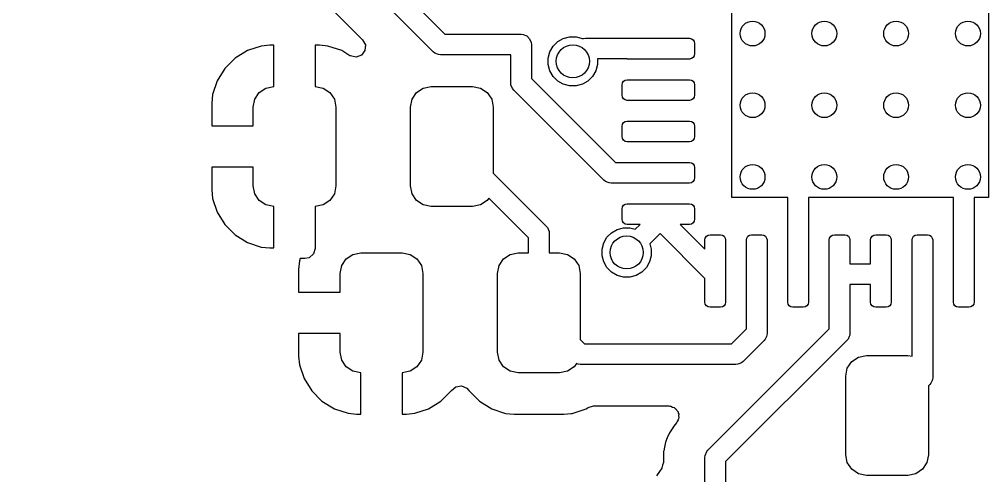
# Model space of a CAD drawing. Header units: inches. Extents: x 1.91 to 4.47, y -4.27 to -2.07.
# Drawn here: x 3.3109 to 3.7717, y -3.8066 to -3.5895 of the extents above; entities that cross this region are included whole.
import ezdxf

# ---------------------------------------------------------------- set-up
doc = ezdxf.new("R2010")
doc.units = ezdxf.units.IN
doc.header["$MEASUREMENT"] = 0
doc.layers.add('BLACK', color=250, linetype='CONTINUOUS')

msp = doc.modelspace()

# ---------------------------------------------------------------- linework, layer by layer
at = {"layer": 'BLACK', "linetype": 'CONTINUOUS'}
for p, q in [((3.3314, -3.41471), (3.51322, -3.59653)), ((3.5077, -3.60493), (3.323, -3.42022)), ((3.31095, -3.43604), (3.47407, -3.59917)), ((3.64961, -3.67429), (3.64961, -3.55224)), ((3.77165, -3.56898), (3.77165, -3.67429)), ((3.51322, -3.59653), (3.54941, -3.59653)), ((3.54941, -3.59653), (3.55037, -3.59662)), ((3.55037, -3.59662), (3.55214, -3.59736)), ((3.55214, -3.59736), (3.5535, -3.59872)), ((3.5695, -3.59854), (3.57247, -3.59774)), ((3.57247, -3.59774), (3.57556, -3.59774)), ((3.57556, -3.59774), (3.57854, -3.59854)), ((3.42588, -3.60218), (3.41933, -3.60436)), ((3.42992, -3.60177), (3.42588, -3.60218)), ((3.43189, -3.60177), (3.42992, -3.60177)), ((3.42992, -3.60177), (3.42992, -3.60177)), ((3.43189, -3.62146), (3.43189, -3.60177)), ((3.43189, -3.60177), (3.43189, -3.60177)), ((3.45354, -3.60177), (3.45157, -3.60177)), ((3.45157, -3.60177), (3.45157, -3.62146)), ((3.45759, -3.60218), (3.45354, -3.60177)), ((3.46414, -3.60436), (3.45759, -3.60218)), ((3.45759, -3.60218), (3.45759, -3.60218)), ((3.47407, -3.59917), (3.47539, -3.60158)), ((3.47539, -3.60158), (3.47519, -3.60432)), ((3.5535, -3.59872), (3.55424, -3.60049)), ((3.55424, -3.60049), (3.55433, -3.60145)), ((3.55433, -3.60145), (3.55433, -3.6176)), ((3.5631, -3.60493), (3.56465, -3.60226)), ((3.56465, -3.60226), (3.56683, -3.60008)), ((3.56683, -3.60008), (3.5695, -3.59854)), ((3.57854, -3.59854), (3.57882, -3.5987)), ((3.57882, -3.5987), (3.57908, -3.5986)), ((3.57908, -3.5986), (3.58004, -3.5985)), ((3.57908, -3.5986), (3.57908, -3.5986)), ((3.58004, -3.5985), (3.61319, -3.5985)), ((3.61319, -3.5985), (3.61321, -3.5985)), ((3.61321, -3.5985), (3.62943, -3.5985)), ((3.62943, -3.5985), (3.63037, -3.59869)), ((3.63037, -3.59869), (3.63117, -3.59922)), ((3.63117, -3.59922), (3.6317, -3.60002)), ((3.6317, -3.60002), (3.63189, -3.60096)), ((3.63189, -3.60096), (3.63189, -3.60589)), ((3.41933, -3.60436), (3.41345, -3.60798)), ((3.41933, -3.60436), (3.41933, -3.60436)), ((3.46806, -3.60677), (3.46414, -3.60436)), ((3.46414, -3.60436), (3.46414, -3.60436)), ((3.46828, -3.6069), (3.46806, -3.60677)), ((3.47097, -3.60749), (3.46828, -3.6069)), ((3.47355, -3.60653), (3.47097, -3.60749)), ((3.47519, -3.60432), (3.47355, -3.60653)), ((3.50845, -3.60554), (3.5077, -3.60493)), ((3.51022, -3.60628), (3.50845, -3.60554)), ((3.51118, -3.60637), (3.51022, -3.60628)), ((3.51022, -3.60628), (3.51022, -3.60628)), ((3.54449, -3.60637), (3.51118, -3.60637)), ((3.54449, -3.61964), (3.54449, -3.60637)), ((3.56231, -3.60791), (3.5631, -3.60493)), ((3.6317, -3.60683), (3.63117, -3.60763)), ((3.63189, -3.60589), (3.6317, -3.60683)), ((3.41345, -3.60798), (3.40857, -3.61286)), ((3.56231, -3.61099), (3.56231, -3.60791)), ((3.5631, -3.61397), (3.56231, -3.61099)), ((3.58573, -3.61099), (3.58493, -3.61397)), ((3.59989, -3.60834), (3.58573, -3.60834)), ((3.58573, -3.60834), (3.58573, -3.61099)), ((3.5999, -3.60835), (3.59989, -3.60834)), ((3.62943, -3.60835), (3.5999, -3.60835)), ((3.63037, -3.60816), (3.62943, -3.60835)), ((3.63117, -3.60763), (3.63037, -3.60816)), ((3.40857, -3.61286), (3.40495, -3.61874)), ((3.56465, -3.61664), (3.5631, -3.61397)), ((3.58493, -3.61397), (3.58339, -3.61664)), ((3.40495, -3.61874), (3.40278, -3.62529)), ((3.40495, -3.61874), (3.40495, -3.61874)), ((3.54458, -3.6206), (3.54449, -3.61964)), ((3.54532, -3.62238), (3.54458, -3.6206)), ((3.55433, -3.6176), (3.5943, -3.65757)), ((3.56683, -3.61882), (3.56465, -3.61664)), ((3.5695, -3.62036), (3.56683, -3.61882)), ((3.57247, -3.62116), (3.5695, -3.62036)), ((3.57854, -3.62036), (3.57556, -3.62116)), ((3.58121, -3.61882), (3.57854, -3.62036)), ((3.58339, -3.61664), (3.58121, -3.61882)), ((3.59744, -3.62065), (3.59763, -3.61971)), ((3.59744, -3.62557), (3.59744, -3.62065)), ((3.59763, -3.61971), (3.59816, -3.61891)), ((3.59816, -3.61891), (3.59896, -3.61838)), ((3.59896, -3.61838), (3.5999, -3.61819)), ((3.5999, -3.61819), (3.62943, -3.61819)), ((3.62943, -3.61819), (3.63037, -3.61838)), ((3.63037, -3.61838), (3.63117, -3.61891)), ((3.63117, -3.61891), (3.6317, -3.61971)), ((3.6317, -3.61971), (3.63189, -3.62065)), ((3.63189, -3.62065), (3.63189, -3.62557)), ((3.40278, -3.62529), (3.40236, -3.62933)), ((3.40278, -3.62529), (3.40278, -3.62529)), ((3.4228, -3.62753), (3.42493, -3.62434)), ((3.42493, -3.62434), (3.42812, -3.62221)), ((3.42812, -3.62221), (3.43189, -3.62146)), ((3.45157, -3.62146), (3.45534, -3.62221)), ((3.45534, -3.62221), (3.45853, -3.62434)), ((3.45853, -3.62434), (3.46067, -3.62753)), ((3.4976, -3.62753), (3.49973, -3.62434)), ((3.49973, -3.62434), (3.50293, -3.62221)), ((3.50293, -3.62221), (3.50669, -3.62146)), ((3.50669, -3.62146), (3.52638, -3.62146)), ((3.52638, -3.62146), (3.53014, -3.62221)), ((3.53014, -3.62221), (3.53334, -3.62434)), ((3.53334, -3.62434), (3.53547, -3.62753)), ((3.54593, -3.62312), (3.54532, -3.62238)), ((3.54532, -3.62238), (3.54532, -3.62238)), ((3.58878, -3.66597), (3.54593, -3.62312)), ((3.57556, -3.62116), (3.57247, -3.62116)), ((3.59763, -3.62651), (3.59744, -3.62557)), ((3.63189, -3.62557), (3.6317, -3.62651)), ((3.40236, -3.62933), (3.40236, -3.64016)), ((3.42205, -3.6313), (3.4228, -3.62753)), ((3.46067, -3.62753), (3.46142, -3.6313)), ((3.49685, -3.6313), (3.4976, -3.62753)), ((3.53547, -3.62753), (3.53622, -3.6313)), ((3.59816, -3.62731), (3.59763, -3.62651)), ((3.59896, -3.62784), (3.59816, -3.62731)), ((3.5999, -3.62803), (3.59896, -3.62784)), ((3.62943, -3.62803), (3.5999, -3.62803)), ((3.63037, -3.62784), (3.62943, -3.62803)), ((3.63117, -3.62731), (3.63037, -3.62784)), ((3.6317, -3.62651), (3.63117, -3.62731)), ((3.42205, -3.64016), (3.42205, -3.6313)), ((3.46142, -3.6313), (3.46142, -3.6687)), ((3.49685, -3.6687), (3.49685, -3.6313)), ((3.53622, -3.6313), (3.53622, -3.66273)), ((3.59744, -3.64033), (3.59763, -3.63939)), ((3.59763, -3.63939), (3.59816, -3.63859)), ((3.59816, -3.63859), (3.59896, -3.63806)), ((3.59896, -3.63806), (3.5999, -3.63787)), ((3.5999, -3.63787), (3.62943, -3.63787)), ((3.62943, -3.63787), (3.63037, -3.63806)), ((3.63037, -3.63806), (3.63117, -3.63859)), ((3.63117, -3.63859), (3.6317, -3.63939)), ((3.6317, -3.63939), (3.63189, -3.64033)), ((3.40236, -3.64016), (3.42205, -3.64016)), ((3.59744, -3.64526), (3.59744, -3.64033)), ((3.63189, -3.64033), (3.63189, -3.64526)), ((3.59763, -3.6462), (3.59744, -3.64526)), ((3.59816, -3.647), (3.59763, -3.6462)), ((3.59896, -3.64753), (3.59816, -3.647)), ((3.5999, -3.64772), (3.59896, -3.64753)), ((3.62943, -3.64772), (3.5999, -3.64772)), ((3.63037, -3.64753), (3.62943, -3.64772)), ((3.63117, -3.647), (3.63037, -3.64753)), ((3.6317, -3.6462), (3.63117, -3.647)), ((3.63189, -3.64526), (3.6317, -3.6462)), ((3.5943, -3.65757), (3.59984, -3.65757)), ((3.59984, -3.65757), (3.5999, -3.65756)), ((3.5999, -3.65756), (3.62943, -3.65756)), ((3.62943, -3.65756), (3.63037, -3.65775)), ((3.63037, -3.65775), (3.63117, -3.65828)), ((3.42205, -3.65984), (3.40236, -3.65984)), ((3.40236, -3.65984), (3.40236, -3.67067)), ((3.42205, -3.6687), (3.42205, -3.65984)), ((3.63117, -3.65828), (3.6317, -3.65908)), ((3.6317, -3.65908), (3.63189, -3.66002)), ((3.63189, -3.66002), (3.63189, -3.66494)), ((3.53622, -3.66273), (3.56135, -3.68786)), ((3.58953, -3.66658), (3.58878, -3.66597)), ((3.59078, -3.6671), (3.58953, -3.66658)), ((3.58953, -3.66658), (3.58953, -3.66658)), ((3.5913, -3.66732), (3.59078, -3.6671)), ((3.63117, -3.66668), (3.63037, -3.66721)), ((3.6317, -3.66588), (3.63117, -3.66668)), ((3.63189, -3.66494), (3.6317, -3.66588)), ((3.40236, -3.67067), (3.40278, -3.67471)), ((3.4228, -3.67247), (3.42205, -3.6687)), ((3.46142, -3.6687), (3.46067, -3.67247)), ((3.4976, -3.67247), (3.49685, -3.6687)), ((3.59226, -3.66741), (3.5913, -3.66732)), ((3.5913, -3.66732), (3.5913, -3.66732)), ((3.61319, -3.66741), (3.59226, -3.66741)), ((3.61331, -3.6674), (3.61319, -3.66741)), ((3.62943, -3.6674), (3.61331, -3.6674)), ((3.63037, -3.66721), (3.62943, -3.6674)), ((3.40278, -3.67471), (3.40495, -3.68126)), ((3.42493, -3.67566), (3.4228, -3.67247)), ((3.42812, -3.67779), (3.42493, -3.67566)), ((3.45853, -3.67566), (3.45534, -3.67779)), ((3.46067, -3.67247), (3.45853, -3.67566)), ((3.49973, -3.67566), (3.4976, -3.67247)), ((3.50293, -3.67779), (3.49973, -3.67566)), ((3.53334, -3.67566), (3.53014, -3.67779)), ((3.5341, -3.67452), (3.53334, -3.67566)), ((3.55295, -3.69338), (3.5341, -3.67452)), ((3.67618, -3.67429), (3.64961, -3.67429)), ((3.67618, -3.71071), (3.67618, -3.67429)), ((3.75492, -3.67429), (3.68602, -3.67429)), ((3.68602, -3.67429), (3.68602, -3.69447)), ((3.75492, -3.69447), (3.75492, -3.67429)), ((3.77165, -3.67429), (3.76476, -3.67429)), ((3.76476, -3.67429), (3.76476, -3.69447)), ((3.43189, -3.67854), (3.42812, -3.67779)), ((3.43189, -3.69823), (3.43189, -3.67854)), ((3.45534, -3.67779), (3.45157, -3.67854)), ((3.45157, -3.67854), (3.45157, -3.69846)), ((3.50669, -3.67854), (3.50293, -3.67779)), ((3.52638, -3.67854), (3.50669, -3.67854)), ((3.53014, -3.67779), (3.52638, -3.67854)), ((3.59744, -3.6797), (3.59763, -3.67876)), ((3.59744, -3.68463), (3.59744, -3.6797)), ((3.59763, -3.67876), (3.59816, -3.67796)), ((3.59816, -3.67796), (3.59896, -3.67743)), ((3.59896, -3.67743), (3.5999, -3.67724)), ((3.5999, -3.67724), (3.62943, -3.67724)), ((3.62943, -3.67724), (3.63037, -3.67743)), ((3.63037, -3.67743), (3.63117, -3.67796)), ((3.63117, -3.67796), (3.6317, -3.67876)), ((3.6317, -3.67876), (3.63189, -3.6797)), ((3.63189, -3.6797), (3.63189, -3.68463)), ((3.40495, -3.68126), (3.40495, -3.68126)), ((3.40495, -3.68126), (3.40857, -3.68714)), ((3.59763, -3.68557), (3.59744, -3.68463)), ((3.59816, -3.68637), (3.59763, -3.68557)), ((3.6317, -3.68557), (3.63117, -3.68637)), ((3.63189, -3.68463), (3.6317, -3.68557)), ((3.40857, -3.68714), (3.41345, -3.69202)), ((3.56135, -3.68786), (3.56197, -3.6886)), ((3.56197, -3.6886), (3.56197, -3.6886)), ((3.56197, -3.6886), (3.5627, -3.69038)), ((3.59242, -3.69102), (3.59509, -3.68948)), ((3.59509, -3.68948), (3.59806, -3.68868)), ((3.59806, -3.68868), (3.60115, -3.68868)), ((3.59896, -3.6869), (3.59816, -3.68637)), ((3.5999, -3.68709), (3.59896, -3.6869)), ((3.60595, -3.68709), (3.5999, -3.68709)), ((3.60115, -3.68868), (3.60368, -3.68936)), ((3.60368, -3.68936), (3.60595, -3.68709)), ((3.62943, -3.68709), (3.62505, -3.68709)), ((3.62505, -3.68709), (3.63681, -3.69884)), ((3.63037, -3.6869), (3.62943, -3.68709)), ((3.63117, -3.68637), (3.63037, -3.6869)), ((3.41345, -3.69202), (3.41933, -3.69564)), ((3.55295, -3.70059), (3.55295, -3.69338)), ((3.5627, -3.69038), (3.5628, -3.69134)), ((3.5628, -3.69134), (3.5628, -3.70059)), ((3.58869, -3.69587), (3.59024, -3.6932)), ((3.59024, -3.6932), (3.59242, -3.69102)), ((3.6155, -3.69146), (3.61064, -3.69632)), ((3.63681, -3.71276), (3.6155, -3.69146)), ((3.63681, -3.69447), (3.637, -3.69353)), ((3.63681, -3.69884), (3.63681, -3.69447)), ((3.637, -3.69353), (3.63753, -3.69273)), ((3.63753, -3.69273), (3.63833, -3.6922)), ((3.63833, -3.6922), (3.63927, -3.69201)), ((3.63927, -3.69201), (3.64419, -3.69201)), ((3.64419, -3.69201), (3.64513, -3.6922)), ((3.64513, -3.6922), (3.64593, -3.69273)), ((3.64593, -3.69273), (3.64647, -3.69353)), ((3.64647, -3.69353), (3.64665, -3.69447)), ((3.64665, -3.69447), (3.64665, -3.724)), ((3.6565, -3.69447), (3.65668, -3.69353)), ((3.6565, -3.71071), (3.6565, -3.69447)), ((3.65668, -3.69353), (3.65722, -3.69273)), ((3.65722, -3.69273), (3.65802, -3.6922)), ((3.65802, -3.6922), (3.65896, -3.69201)), ((3.65896, -3.69201), (3.66388, -3.69201)), ((3.66388, -3.69201), (3.66482, -3.6922)), ((3.66482, -3.6922), (3.66562, -3.69273)), ((3.66562, -3.69273), (3.66615, -3.69353)), ((3.66615, -3.69353), (3.66634, -3.69447)), ((3.66634, -3.69447), (3.66634, -3.71071)), ((3.68602, -3.69447), (3.68602, -3.69447)), ((3.68602, -3.69447), (3.68602, -3.724)), ((3.69587, -3.69447), (3.69605, -3.69353)), ((3.69587, -3.71071), (3.69587, -3.69447)), ((3.69605, -3.69353), (3.69659, -3.69273)), ((3.69659, -3.69273), (3.69739, -3.6922)), ((3.69739, -3.6922), (3.69833, -3.69201)), ((3.69833, -3.69201), (3.70325, -3.69201)), ((3.70325, -3.69201), (3.70419, -3.6922)), ((3.70419, -3.6922), (3.70499, -3.69273)), ((3.70499, -3.69273), (3.70552, -3.69353)), ((3.70552, -3.69353), (3.70571, -3.69447)), ((3.70571, -3.69447), (3.70571, -3.70579)), ((3.71555, -3.69447), (3.71574, -3.69353)), ((3.71555, -3.70579), (3.71555, -3.69447)), ((3.71574, -3.69353), (3.71627, -3.69273)), ((3.71627, -3.69273), (3.71707, -3.6922)), ((3.71707, -3.6922), (3.71801, -3.69201)), ((3.71801, -3.69201), (3.72293, -3.69201)), ((3.72293, -3.69201), (3.72387, -3.6922)), ((3.72387, -3.6922), (3.72467, -3.69273)), ((3.72467, -3.69273), (3.72521, -3.69353)), ((3.72521, -3.69353), (3.72539, -3.69447)), ((3.72539, -3.69447), (3.72539, -3.724)), ((3.73524, -3.69447), (3.73542, -3.69353)), ((3.73524, -3.724), (3.73524, -3.69447)), ((3.73542, -3.69353), (3.73596, -3.69273)), ((3.73596, -3.69273), (3.73676, -3.6922)), ((3.73676, -3.6922), (3.7377, -3.69201)), ((3.7377, -3.69201), (3.74262, -3.69201)), ((3.74262, -3.69201), (3.74356, -3.6922)), ((3.74356, -3.6922), (3.74436, -3.69273)), ((3.74436, -3.69273), (3.74489, -3.69353)), ((3.74489, -3.69353), (3.74508, -3.69447)), ((3.74508, -3.69447), (3.74508, -3.71071)), ((3.75492, -3.724), (3.75492, -3.69447)), ((3.76476, -3.69447), (3.76476, -3.724)), ((3.41933, -3.69564), (3.41933, -3.69564)), ((3.41933, -3.69564), (3.42588, -3.69782)), ((3.42588, -3.69782), (3.42588, -3.69782)), ((3.42588, -3.69782), (3.42992, -3.69823)), ((3.42992, -3.69823), (3.43189, -3.69823)), ((3.43189, -3.69823), (3.43189, -3.69823)), ((3.45157, -3.69846), (3.4508, -3.7011)), ((3.5879, -3.69885), (3.58869, -3.69587)), ((3.5879, -3.70194), (3.5879, -3.69885)), ((3.61064, -3.69632), (3.61132, -3.69885)), ((3.61132, -3.69885), (3.61132, -3.70194)), ((3.44447, -3.70335), (3.44411, -3.70442)), ((3.44669, -3.70335), (3.44447, -3.70335)), ((3.44872, -3.70291), (3.44669, -3.70335)), ((3.4508, -3.7011), (3.44872, -3.70291)), ((3.46414, -3.70667), (3.46627, -3.70347)), ((3.46627, -3.70347), (3.46946, -3.70134)), ((3.46946, -3.70134), (3.47323, -3.70059)), ((3.47323, -3.70059), (3.49291, -3.70059)), ((3.49291, -3.70059), (3.49668, -3.70134)), ((3.49668, -3.70134), (3.49987, -3.70347)), ((3.49987, -3.70347), (3.50201, -3.70667)), ((3.53894, -3.70667), (3.54107, -3.70347)), ((3.54107, -3.70347), (3.54426, -3.70134)), ((3.54426, -3.70134), (3.54803, -3.70059)), ((3.54803, -3.70059), (3.55295, -3.70059)), ((3.5628, -3.70059), (3.56772, -3.70059)), ((3.56772, -3.70059), (3.57148, -3.70134)), ((3.57148, -3.70134), (3.57468, -3.70347)), ((3.57468, -3.70347), (3.57681, -3.70667)), ((3.58869, -3.70491), (3.5879, -3.70194)), ((3.61132, -3.70194), (3.61052, -3.70491)), ((3.44411, -3.70442), (3.4437, -3.70847)), ((3.4437, -3.70847), (3.4437, -3.71929)), ((3.46339, -3.71043), (3.46414, -3.70667)), ((3.50201, -3.70667), (3.50276, -3.71043)), ((3.53819, -3.71043), (3.53894, -3.70667)), ((3.57681, -3.70667), (3.57756, -3.71043)), ((3.59024, -3.70758), (3.58869, -3.70491)), ((3.59242, -3.70976), (3.59024, -3.70758)), ((3.60898, -3.70758), (3.6068, -3.70976)), ((3.61052, -3.70491), (3.60898, -3.70758)), ((3.70571, -3.70579), (3.71555, -3.70579)), ((3.46339, -3.71929), (3.46339, -3.71043)), ((3.50276, -3.71043), (3.50276, -3.74783)), ((3.53819, -3.74783), (3.53819, -3.71043)), ((3.57756, -3.71043), (3.57756, -3.74186)), ((3.59509, -3.71131), (3.59242, -3.70976)), ((3.59806, -3.7121), (3.59509, -3.71131)), ((3.60115, -3.7121), (3.59806, -3.7121)), ((3.60413, -3.71131), (3.60115, -3.7121)), ((3.6068, -3.70976), (3.60413, -3.71131)), ((3.63681, -3.724), (3.63681, -3.71276)), ((3.6565, -3.73682), (3.6565, -3.71071)), ((3.66634, -3.71071), (3.66634, -3.73886)), ((3.67618, -3.724), (3.67618, -3.71071)), ((3.67618, -3.71071), (3.67618, -3.71071)), ((3.69587, -3.73682), (3.69587, -3.71071)), ((3.74508, -3.71071), (3.74508, -3.71071)), ((3.74508, -3.71071), (3.74508, -3.75984)), ((3.71555, -3.71563), (3.70571, -3.71563)), ((3.70571, -3.71563), (3.70571, -3.73886)), ((3.71555, -3.724), (3.71555, -3.71563)), ((3.4437, -3.71929), (3.46339, -3.71929)), ((3.637, -3.72494), (3.63681, -3.724)), ((3.63753, -3.72574), (3.637, -3.72494)), ((3.63833, -3.72627), (3.63753, -3.72574)), ((3.63927, -3.72646), (3.63833, -3.72627)), ((3.64419, -3.72646), (3.63927, -3.72646)), ((3.64513, -3.72627), (3.64419, -3.72646)), ((3.64593, -3.72574), (3.64513, -3.72627)), ((3.64647, -3.72494), (3.64593, -3.72574)), ((3.64665, -3.724), (3.64647, -3.72494)), ((3.67637, -3.72494), (3.67618, -3.724)), ((3.6769, -3.72574), (3.67637, -3.72494)), ((3.6777, -3.72627), (3.6769, -3.72574)), ((3.67864, -3.72646), (3.6777, -3.72627)), ((3.68356, -3.72646), (3.67864, -3.72646)), ((3.6845, -3.72627), (3.68356, -3.72646)), ((3.6853, -3.72574), (3.6845, -3.72627)), ((3.68584, -3.72494), (3.6853, -3.72574)), ((3.68602, -3.724), (3.68584, -3.72494)), ((3.71574, -3.72494), (3.71555, -3.724)), ((3.71627, -3.72574), (3.71574, -3.72494)), ((3.71707, -3.72627), (3.71627, -3.72574)), ((3.71801, -3.72646), (3.71707, -3.72627)), ((3.72293, -3.72646), (3.71801, -3.72646)), ((3.72387, -3.72627), (3.72293, -3.72646)), ((3.72467, -3.72574), (3.72387, -3.72627)), ((3.72521, -3.72494), (3.72467, -3.72574)), ((3.72539, -3.724), (3.72521, -3.72494)), ((3.73524, -3.7498), (3.73524, -3.724)), ((3.73524, -3.724), (3.73524, -3.724)), ((3.75511, -3.72494), (3.75492, -3.724)), ((3.75564, -3.72574), (3.75511, -3.72494)), ((3.75644, -3.72627), (3.75564, -3.72574)), ((3.75738, -3.72646), (3.75644, -3.72627)), ((3.7623, -3.72646), (3.75738, -3.72646)), ((3.76324, -3.72627), (3.7623, -3.72646)), ((3.76404, -3.72574), (3.76324, -3.72627)), ((3.76458, -3.72494), (3.76404, -3.72574)), ((3.76476, -3.724), (3.76458, -3.72494)), ((3.46339, -3.73898), (3.4437, -3.73898)), ((3.4437, -3.73898), (3.4437, -3.7498)), ((3.46339, -3.74783), (3.46339, -3.73898)), ((3.63825, -3.79443), (3.69587, -3.73682)), ((3.64942, -3.7439), (3.6565, -3.73682)), ((3.66603, -3.74033), (3.66551, -3.74159)), ((3.66624, -3.73982), (3.66603, -3.74033)), ((3.66634, -3.73886), (3.66624, -3.73982)), ((3.66624, -3.73982), (3.66624, -3.73982)), ((3.70536, -3.74043), (3.70488, -3.74159)), ((3.70561, -3.73982), (3.70536, -3.74043)), ((3.70571, -3.73886), (3.70561, -3.73982)), ((3.70561, -3.73982), (3.70561, -3.73982)), ((3.57756, -3.74186), (3.5796, -3.7439)), ((3.5796, -3.7439), (3.64942, -3.7439)), ((3.70427, -3.74234), (3.64665, -3.79995)), ((3.6649, -3.74234), (3.65494, -3.7523)), ((3.66551, -3.74159), (3.6649, -3.74234)), ((3.66551, -3.74159), (3.66551, -3.74159)), ((3.70488, -3.74159), (3.70427, -3.74234)), ((3.70488, -3.74159), (3.70488, -3.74159)), ((3.4437, -3.7498), (3.44411, -3.75385)), ((3.46414, -3.7516), (3.46339, -3.74783)), ((3.50276, -3.74783), (3.50201, -3.7516)), ((3.53894, -3.7516), (3.53819, -3.74783)), ((3.70982, -3.75016), (3.71358, -3.74941)), ((3.71358, -3.74941), (3.73327, -3.74941)), ((3.73327, -3.74941), (3.73524, -3.7498)), ((3.44411, -3.75385), (3.44629, -3.7604)), ((3.46627, -3.75479), (3.46414, -3.7516)), ((3.50201, -3.7516), (3.49987, -3.75479)), ((3.54107, -3.75479), (3.53894, -3.7516)), ((3.57569, -3.75327), (3.57468, -3.75479)), ((3.57608, -3.75343), (3.57569, -3.75327)), ((3.5766, -3.75364), (3.57608, -3.75343)), ((3.57756, -3.75374), (3.5766, -3.75364)), ((3.5766, -3.75364), (3.5766, -3.75364)), ((3.65146, -3.75374), (3.57756, -3.75374)), ((3.65242, -3.75364), (3.65146, -3.75374)), ((3.65294, -3.75343), (3.65242, -3.75364)), ((3.65242, -3.75364), (3.65242, -3.75364)), ((3.65419, -3.75291), (3.65294, -3.75343)), ((3.65494, -3.7523), (3.65419, -3.75291)), ((3.65419, -3.75291), (3.65419, -3.75291)), ((3.70449, -3.75549), (3.70662, -3.75229)), ((3.70662, -3.75229), (3.70982, -3.75016)), ((3.46946, -3.75693), (3.46627, -3.75479)), ((3.47323, -3.75768), (3.46946, -3.75693)), ((3.47323, -3.77736), (3.47323, -3.75768)), ((3.49668, -3.75693), (3.49291, -3.75768)), ((3.49291, -3.75768), (3.49291, -3.77736)), ((3.49987, -3.75479), (3.49668, -3.75693)), ((3.54426, -3.75693), (3.54107, -3.75479)), ((3.54803, -3.75768), (3.54426, -3.75693)), ((3.56772, -3.75768), (3.54803, -3.75768)), ((3.57148, -3.75693), (3.56772, -3.75768)), ((3.57468, -3.75479), (3.57148, -3.75693)), ((3.70374, -3.75925), (3.70449, -3.75549)), ((3.70374, -3.79665), (3.70374, -3.75925)), ((3.44629, -3.7604), (3.44629, -3.7604)), ((3.44629, -3.7604), (3.44991, -3.76627)), ((3.51835, -3.76432), (3.52107, -3.76387)), ((3.52107, -3.76387), (3.52359, -3.76497)), ((3.74364, -3.76332), (3.74311, -3.76385)), ((3.74311, -3.76385), (3.74311, -3.79665)), ((3.74425, -3.76258), (3.74364, -3.76332)), ((3.74477, -3.76132), (3.74425, -3.76258)), ((3.74425, -3.76258), (3.74425, -3.76258)), ((3.74498, -3.7608), (3.74477, -3.76132)), ((3.74508, -3.75984), (3.74498, -3.7608)), ((3.74498, -3.7608), (3.74498, -3.7608)), ((3.44991, -3.76627), (3.45479, -3.77115)), ((3.51135, -3.77115), (3.51623, -3.76627)), ((3.51623, -3.76627), (3.51631, -3.76616)), ((3.51631, -3.76616), (3.51638, -3.76609)), ((3.51638, -3.76609), (3.51641, -3.76605)), ((3.51641, -3.76605), (3.51642, -3.76606)), ((3.51642, -3.76606), (3.51835, -3.76432)), ((3.52359, -3.76497), (3.52462, -3.76616)), ((3.52462, -3.76616), (3.5247, -3.76629)), ((3.5247, -3.76629), (3.52958, -3.77117)), ((3.45479, -3.77115), (3.46066, -3.77478)), ((3.50548, -3.77478), (3.51135, -3.77115)), ((3.52958, -3.77117), (3.53546, -3.7748)), ((3.46066, -3.77478), (3.46066, -3.77478)), ((3.46066, -3.77478), (3.46722, -3.77695)), ((3.46722, -3.77695), (3.46722, -3.77695)), ((3.46722, -3.77695), (3.47126, -3.77736)), ((3.47126, -3.77736), (3.47323, -3.77736)), ((3.47323, -3.77736), (3.47323, -3.77736)), ((3.49291, -3.77736), (3.49488, -3.77736)), ((3.49488, -3.77736), (3.49893, -3.77695)), ((3.49488, -3.77736), (3.49488, -3.77736)), ((3.49893, -3.77695), (3.50548, -3.77478)), ((3.50548, -3.77478), (3.50548, -3.77478)), ((3.53546, -3.7748), (3.54202, -3.77697)), ((3.54202, -3.77697), (3.54606, -3.77738)), ((3.54606, -3.77738), (3.56969, -3.77738)), ((3.56969, -3.77738), (3.57321, -3.77702)), ((3.56969, -3.77738), (3.56969, -3.77738)), ((3.56969, -3.77738), (3.56969, -3.77738)), ((3.57321, -3.77702), (3.57373, -3.77697)), ((3.57373, -3.77697), (3.58029, -3.7748)), ((3.58029, -3.7748), (3.5813, -3.77417)), ((3.5813, -3.77417), (3.58387, -3.77344)), ((3.58387, -3.77344), (3.61959, -3.77344)), ((3.61959, -3.77344), (3.62012, -3.7736)), ((3.62012, -3.7736), (3.62067, -3.77356)), ((3.62067, -3.77356), (3.62141, -3.77398)), ((3.62141, -3.77398), (3.62223, -3.77422)), ((3.62223, -3.77422), (3.62259, -3.77464)), ((3.62259, -3.77464), (3.62307, -3.7749)), ((3.62307, -3.7749), (3.62348, -3.77565)), ((3.62348, -3.77565), (3.62403, -3.7763)), ((3.62403, -3.7763), (3.62411, -3.77684)), ((3.62411, -3.77684), (3.62437, -3.77733)), ((3.62437, -3.77733), (3.6243, -3.77818)), ((3.6226, -3.78222), (3.62157, -3.78376)), ((3.62327, -3.78155), (3.6226, -3.78222)), ((3.62347, -3.78129), (3.62327, -3.78155)), ((3.62367, -3.7808), (3.62347, -3.78129)), ((3.62415, -3.78007), (3.62367, -3.7808)), ((3.62419, -3.77958), (3.62415, -3.78007)), ((3.62442, -3.77902), (3.62419, -3.77958)), ((3.6243, -3.77818), (3.62442, -3.77902)), ((3.61991, -3.78625), (3.61893, -3.7886)), ((3.62149, -3.78389), (3.61991, -3.78625)), ((3.61991, -3.78625), (3.61991, -3.78625)), ((3.62157, -3.78376), (3.62149, -3.78389)), ((3.62149, -3.78389), (3.62149, -3.78389)), ((3.61805, -3.79073), (3.61759, -3.79307)), ((3.61893, -3.7886), (3.61805, -3.79073)), ((3.61805, -3.79073), (3.61805, -3.79073)), ((3.61718, -3.79513), (3.61711, -3.79549)), ((3.61711, -3.79549), (3.61711, -3.80037)), ((3.61726, -3.79473), (3.61718, -3.79513)), ((3.61759, -3.79307), (3.61726, -3.79473)), ((3.61726, -3.79473), (3.61726, -3.79473)), ((3.61759, -3.79307), (3.61759, -3.79307)), ((3.63691, -3.79695), (3.63764, -3.79518)), ((3.63764, -3.79518), (3.63825, -3.79443)), ((3.63764, -3.79518), (3.63764, -3.79518)), ((3.6171, -3.80043), (3.6167, -3.80168)), ((3.61711, -3.80037), (3.6171, -3.80043)), ((3.63681, -3.79791), (3.63691, -3.79695)), ((3.63681, -3.81097), (3.63681, -3.79791)), ((3.64665, -3.79995), (3.64665, -3.81097)), ((3.70449, -3.80042), (3.70374, -3.79665)), ((3.70662, -3.80361), (3.70449, -3.80042)), ((3.74236, -3.80042), (3.74023, -3.80361)), ((3.74311, -3.79665), (3.74236, -3.80042)), ((3.61523, -3.8046), (3.6138, -3.80673)), ((3.61628, -3.80301), (3.61523, -3.8046)), ((3.61633, -3.80294), (3.61628, -3.80301)), ((3.6167, -3.80168), (3.61633, -3.80294)), ((3.70982, -3.80575), (3.70662, -3.80361)), ((3.74023, -3.80361), (3.73703, -3.80575)), ((3.71358, -3.8065), (3.70982, -3.80575)), ((3.73327, -3.8065), (3.71358, -3.8065)), ((3.73703, -3.80575), (3.73327, -3.8065))]:
    msp.add_line(p, q, dxfattribs=at)
at = {"layer": 'BLACK'}
for centre, radius in [((3.65945, -3.59621), 0.00591), ((3.69357, -3.59621), 0.00591), ((3.72769, -3.59621), 0.00591), ((3.76181, -3.59621), 0.00591), ((3.57402, -3.60945), 0.00787), ((3.65945, -3.63033), 0.00591), ((3.69357, -3.63033), 0.00591), ((3.72769, -3.63033), 0.00591), ((3.76181, -3.63033), 0.00591), ((3.65945, -3.66445), 0.00591), ((3.69357, -3.66445), 0.00591), ((3.72769, -3.66445), 0.00591), ((3.76181, -3.66445), 0.00591), ((3.59961, -3.70039), 0.00787)]:
    msp.add_circle(centre, radius, dxfattribs=at)
at = {"layer": 'WHITE'}
for centre, radius in [((3.65945, -3.59621), 0.00591), ((3.69357, -3.59621), 0.00591), ((3.72769, -3.59621), 0.00591), ((3.76181, -3.59621), 0.00591), ((3.57402, -3.60945), 0.00787), ((3.65945, -3.63033), 0.00591), ((3.69357, -3.63033), 0.00591), ((3.72769, -3.63033), 0.00591), ((3.76181, -3.63033), 0.00591), ((3.65945, -3.66445), 0.00591), ((3.69357, -3.66445), 0.00591), ((3.72769, -3.66445), 0.00591), ((3.76181, -3.66445), 0.00591), ((3.59961, -3.70039), 0.00787)]:
    msp.add_circle(centre, radius, dxfattribs=at)

doc.saveas('drawing.dxf')
